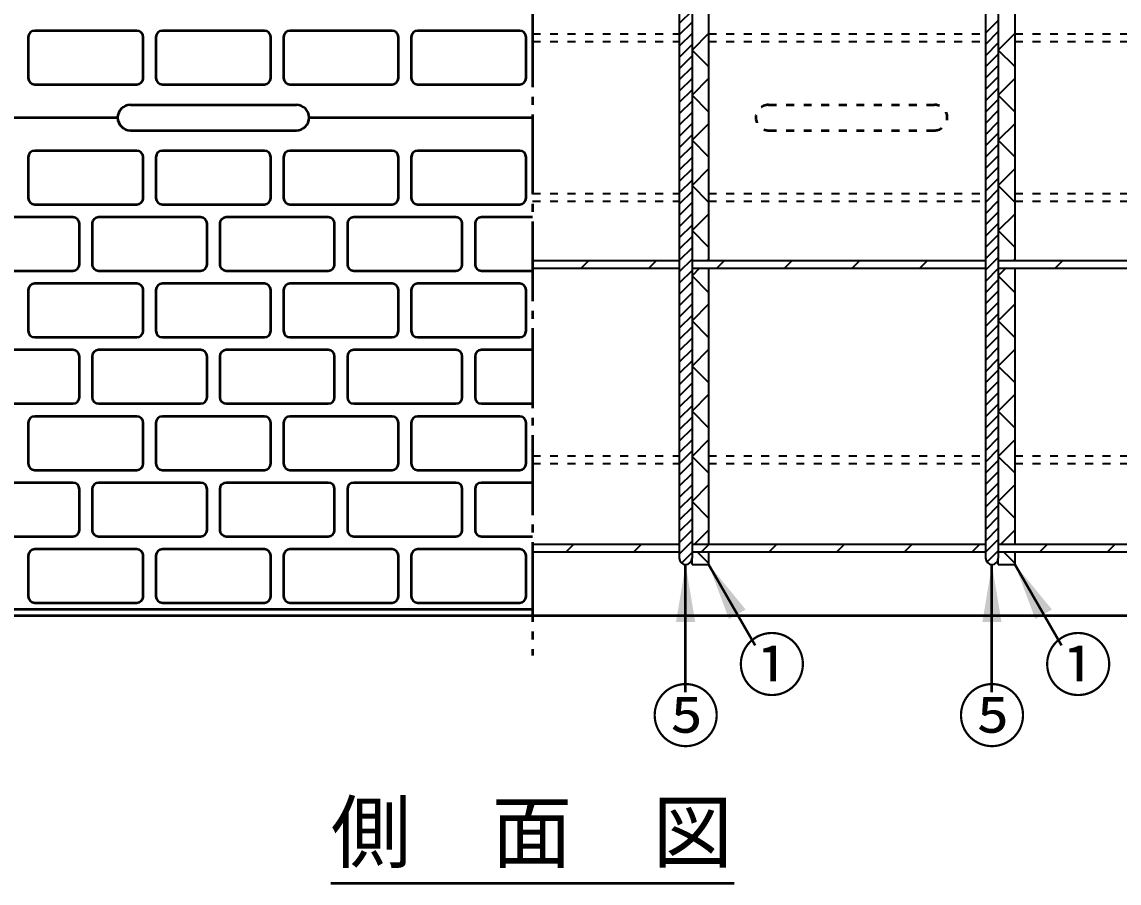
# Model space of a CAD drawing. Units: millimetres, scale not verified. Extents: x 100 to 4105, y 100 to 2870.
# Drawn here: x 2828 to 3515, y 1753 to 2292 of the extents above; entities that cross this region are included whole.
import ezdxf
from ezdxf.enums import TextEntityAlignment as Align

# ---------------------------------------------------------------- set-up
doc = ezdxf.new("R2010")
doc.units = ezdxf.units.MM
doc.header["$LTSCALE"] = 5
doc.linetypes.add('USER1', pattern=[13.4, 10, -1.2, 1, -1.2])
doc.linetypes.add('USER2', pattern=[2.2, 1, -1.2])
doc.layers.add('V-nasSTD', color=7, linetype='Continuous', lineweight=50)
doc.styles.add('ＭＳ ゴシック', font='')
doc.styles.get('ＭＳ ゴシック').set_extended_font_data('MS Gothic')

msp = doc.modelspace()

# ---------------------------------------------------------------- hatches: boundary and pattern name
at = {"layer": 'V-nasSTD'}
for points in [[(3249.677, 1916.267), (3243.677, 1952.267), (3237.677, 1916.267)], [(3281.273, 1924.09), (3258.077, 1952.267), (3270.881, 1918.09)], [(3441.677, 1916.267), (3435.677, 1952.267), (3429.677, 1916.267)], [(3473.273, 1924.09), (3450.077, 1952.267), (3462.881, 1918.09)]]:
    msp.add_hatch(color=256, dxfattribs=at).paths.add_polyline_path(points)

# ---------------------------------------------------------------- linework, layer by layer
at = {"layer": 'V-nasSTD', "linetype": 'USER1'}
msp.add_line((3147.677, 2569.267), (3147.677, 1895.267), dxfattribs=at)
at = {"layer": 'V-nasSTD', "lineweight": 35}
for p, q in [((3239.677, 2508.267), (3239.677, 1956.267)), ((3247.677, 2508.267), (3247.677, 1956.267)), ((3431.677, 2508.267), (3431.677, 1956.267)), ((3439.677, 2508.267), (3439.677, 1956.267)), ((3258.077, 2321.867), (3258.077, 2142.667)), ((3450.077, 2321.867), (3450.077, 2142.667)), ((3247.677, 2299.181), (3239.677, 2291.181)), ((3247.677, 2292.109), (3239.677, 2284.109)), ((3439.677, 2293.191), (3431.677, 2285.191)), ((3247.677, 2285.038), (3239.677, 2277.038)), ((3258.077, 2284.994), (3247.677, 2274.594)), ((3439.677, 2286.12), (3431.677, 2278.12)), ((3450.077, 2284.994), (3439.677, 2274.594)), ((3247.677, 2277.967), (3239.677, 2269.967)), ((3439.677, 2279.048), (3431.677, 2271.048)), ((3247.677, 2270.896), (3239.677, 2262.896)), ((3258.077, 2264.194), (3247.677, 2274.594)), ((3439.677, 2271.977), (3431.677, 2263.977)), ((3450.077, 2264.194), (3439.677, 2274.594)), ((3247.677, 2263.825), (3239.677, 2255.825)), ((3439.677, 2264.906), (3431.677, 2256.906)), ((3247.677, 2256.754), (3239.677, 2248.754)), ((3258.077, 2256.71), (3247.677, 2246.31)), ((3439.677, 2257.835), (3431.677, 2249.835)), ((3450.077, 2256.71), (3439.677, 2246.31)), ((3247.677, 2249.683), (3239.677, 2241.683)), ((3439.677, 2250.764), (3431.677, 2242.764)), ((3247.677, 2242.612), (3239.677, 2234.612)), ((3258.077, 2235.91), (3247.677, 2246.31)), ((3439.677, 2243.693), (3431.677, 2235.693)), ((3450.077, 2235.91), (3439.677, 2246.31)), ((3247.677, 2235.541), (3239.677, 2227.541)), ((3439.677, 2236.622), (3431.677, 2228.622)), ((3247.677, 2228.47), (3239.677, 2220.47)), ((3258.077, 2228.426), (3247.677, 2218.026)), ((3439.677, 2229.551), (3431.677, 2221.551)), ((3450.077, 2228.426), (3439.677, 2218.026)), ((3247.677, 2221.399), (3239.677, 2213.399)), ((3439.677, 2222.48), (3431.677, 2214.48)), ((3247.677, 2214.328), (3239.677, 2206.328)), ((3258.077, 2207.626), (3247.677, 2218.026)), ((3439.677, 2215.409), (3431.677, 2207.409)), ((3450.077, 2207.626), (3439.677, 2218.026)), ((3439.677, 2208.338), (3431.677, 2200.338)), ((3247.677, 2207.257), (3239.677, 2199.257)), ((3439.677, 2201.267), (3431.677, 2193.267)), ((3247.677, 2200.186), (3239.677, 2192.186)), ((3258.077, 2200.142), (3247.677, 2189.742)), ((3439.677, 2194.196), (3431.677, 2186.196)), ((3450.077, 2200.142), (3439.677, 2189.742)), ((3247.677, 2193.115), (3239.677, 2185.115)), ((3258.077, 2179.342), (3247.677, 2189.742)), ((3439.677, 2187.125), (3431.677, 2179.125)), ((3450.077, 2179.342), (3439.677, 2189.742)), ((3247.677, 2186.043), (3239.677, 2178.043)), ((3439.677, 2180.054), (3431.677, 2172.054)), ((3247.677, 2178.972), (3239.677, 2170.972)), ((3247.677, 2171.901), (3239.677, 2163.901)), ((3258.077, 2171.857), (3247.677, 2161.457)), ((3439.677, 2172.982), (3431.677, 2164.982)), ((3450.077, 2171.857), (3439.677, 2161.457)), ((3247.677, 2164.83), (3239.677, 2156.83)), ((3258.077, 2151.057), (3247.677, 2161.457)), ((3439.677, 2165.911), (3431.677, 2157.911)), ((3450.077, 2151.057), (3439.677, 2161.457)), ((3247.677, 2157.759), (3239.677, 2149.759)), ((3439.677, 2158.84), (3431.677, 2150.84)), ((3247.677, 2150.688), (3239.677, 2142.688)), ((3439.677, 2151.769), (3431.677, 2143.769)), ((3147.677, 2142.667), (3239.677, 2142.667)), ((3178.288, 2137.867), (3183.088, 2142.667)), ((3220.714, 2137.867), (3225.514, 2142.667)), ((3247.677, 2143.617), (3239.677, 2135.617)), ((3247.677, 2142.667), (3431.677, 2142.667)), ((3257.171, 2142.667), (3258.077, 2143.573)), ((3263.14, 2137.867), (3267.94, 2142.667)), ((3305.567, 2137.867), (3310.367, 2142.667)), ((3347.993, 2137.867), (3352.793, 2142.667)), ((3390.42, 2137.867), (3395.22, 2142.667)), ((3439.677, 2144.698), (3431.677, 2136.698)), ((3439.677, 2142.667), (3623.677, 2142.667)), ((3449.171, 2142.667), (3450.077, 2143.573)), ((3475.272, 2137.867), (3480.072, 2142.667)), ((3147.677, 2137.867), (3239.677, 2137.867)), ((3247.677, 2136.546), (3239.677, 2128.546)), ((3247.677, 2137.867), (3431.677, 2137.867)), ((3252.371, 2137.867), (3247.677, 2133.173)), ((3258.077, 2122.773), (3247.677, 2133.173)), ((3258.077, 2137.867), (3258.077, 1965.067)), ((3439.677, 2137.627), (3431.677, 2129.627)), ((3439.677, 2137.867), (3623.677, 2137.867)), ((3444.371, 2137.867), (3439.677, 2133.173)), ((3450.077, 2122.773), (3439.677, 2133.173)), ((3450.077, 2137.867), (3450.077, 1965.067)), ((3247.677, 2129.475), (3239.677, 2121.475)), ((3439.677, 2130.556), (3431.677, 2122.556)), ((3247.677, 2122.404), (3239.677, 2114.404)), ((3439.677, 2123.485), (3431.677, 2115.485)), ((3247.677, 2115.333), (3239.677, 2107.333)), ((3258.077, 2115.289), (3247.677, 2104.889)), ((3439.677, 2116.414), (3431.677, 2108.414)), ((3450.077, 2115.289), (3439.677, 2104.889)), ((3247.677, 2108.262), (3239.677, 2100.262)), ((3258.077, 2094.489), (3247.677, 2104.889)), ((3439.677, 2109.343), (3431.677, 2101.343)), ((3450.077, 2094.489), (3439.677, 2104.889)), ((3247.677, 2101.191), (3239.677, 2093.191)), ((3439.677, 2102.272), (3431.677, 2094.272)), ((3247.677, 2094.12), (3239.677, 2086.12)), ((3439.677, 2095.201), (3431.677, 2087.201)), ((3247.677, 2087.048), (3239.677, 2079.048)), ((3258.077, 2087.004), (3247.677, 2076.604)), ((3439.677, 2088.13), (3431.677, 2080.13)), ((3450.077, 2087.004), (3439.677, 2076.604)), ((3247.677, 2079.977), (3239.677, 2071.977)), ((3439.677, 2081.059), (3431.677, 2073.059)), ((3247.677, 2072.906), (3239.677, 2064.906)), ((3258.077, 2066.204), (3247.677, 2076.604)), ((3439.677, 2073.988), (3431.677, 2065.988)), ((3450.077, 2066.204), (3439.677, 2076.604)), ((3247.677, 2065.835), (3239.677, 2057.835)), ((3439.677, 2066.916), (3431.677, 2058.916)), ((3247.677, 2058.764), (3239.677, 2050.764)), ((3258.077, 2058.72), (3247.677, 2048.32)), ((3439.677, 2059.845), (3431.677, 2051.845)), ((3450.077, 2058.72), (3439.677, 2048.32)), ((3247.677, 2051.693), (3239.677, 2043.693)), ((3439.677, 2052.774), (3431.677, 2044.774)), ((3247.677, 2044.622), (3239.677, 2036.622)), ((3258.077, 2037.92), (3247.677, 2048.32)), ((3439.677, 2045.703), (3431.677, 2037.703)), ((3450.077, 2037.92), (3439.677, 2048.32)), ((3247.677, 2037.551), (3239.677, 2029.551)), ((3439.677, 2038.632), (3431.677, 2030.632)), ((3247.677, 2030.48), (3239.677, 2022.48)), ((3258.077, 2030.436), (3247.677, 2020.036)), ((3439.677, 2031.561), (3431.677, 2023.561)), ((3450.077, 2030.436), (3439.677, 2020.036)), ((3247.677, 2023.409), (3239.677, 2015.409)), ((3439.677, 2024.49), (3431.677, 2016.49)), ((3247.677, 2016.338), (3239.677, 2008.338)), ((3258.077, 2009.636), (3247.677, 2020.036)), ((3439.677, 2017.419), (3431.677, 2009.419)), ((3450.077, 2009.636), (3439.677, 2020.036)), ((3247.677, 2009.267), (3239.677, 2001.267)), ((3439.677, 2010.348), (3431.677, 2002.348)), ((3247.677, 2002.196), (3239.677, 1994.196)), ((3258.077, 2002.152), (3247.677, 1991.752)), ((3439.677, 2003.277), (3431.677, 1995.277)), ((3450.077, 2002.152), (3439.677, 1991.752)), ((3247.677, 1995.125), (3239.677, 1987.125)), ((3439.677, 1996.206), (3431.677, 1988.206)), ((3247.677, 1988.054), (3239.677, 1980.054)), ((3258.077, 1981.352), (3247.677, 1991.752)), ((3439.677, 1989.135), (3431.677, 1981.135)), ((3450.077, 1981.352), (3439.677, 1991.752)), ((3247.677, 1980.982), (3239.677, 1972.982)), ((3439.677, 1982.064), (3431.677, 1974.064)), ((3247.677, 1973.911), (3239.677, 1965.911)), ((3258.077, 1973.867), (3249.277, 1965.067)), ((3439.677, 1974.993), (3431.677, 1966.993)), ((3450.077, 1973.867), (3441.277, 1965.067)), ((3247.677, 1966.84), (3239.677, 1958.84)), ((3439.677, 1967.921), (3431.677, 1959.921)), ((3147.677, 1965.067), (3239.677, 1965.067)), ((3147.677, 1960.267), (3239.677, 1960.267)), ((3168.793, 1960.267), (3173.593, 1965.067)), ((3211.22, 1960.267), (3216.02, 1965.067)), ((3247.677, 1965.067), (3431.677, 1965.067)), ((3247.677, 1960.267), (3431.677, 1960.267)), ((3258.077, 1953.067), (3250.877, 1960.267)), ((3258.446, 1965.067), (3253.646, 1960.267)), ((3258.077, 1960.267), (3258.077, 1952.267)), ((3296.072, 1960.267), (3300.872, 1965.067)), ((3338.499, 1960.267), (3343.299, 1965.067)), ((3380.925, 1960.267), (3385.725, 1965.067)), ((3423.352, 1960.267), (3428.152, 1965.067)), ((3439.677, 1960.85), (3432.572, 1953.746)), ((3439.677, 1965.067), (3623.677, 1965.067)), ((3439.677, 1960.267), (3623.677, 1960.267)), ((3450.077, 1953.067), (3442.877, 1960.267)), ((3450.077, 1960.267), (3450.077, 1952.267)), ((3465.778, 1960.267), (3470.578, 1965.067)), ((3508.204, 1960.267), (3513.004, 1965.067)), ((3247.677, 1959.769), (3241.108, 1953.201)), ((3247.677, 1952.267), (3247.677, 1956.267)), ((3439.677, 1952.267), (3439.677, 1956.267)), ((3247.677, 1952.267), (3258.077, 1952.267)), ((3439.677, 1952.267), (3450.077, 1952.267))]:
    msp.add_line(p, q, dxfattribs=at)
at = {"layer": 'V-nasSTD'}
for p, q in [((2899.677, 2286.667), (2835.677, 2286.667)), ((2979.677, 2286.667), (2915.677, 2286.667)), ((3059.677, 2286.667), (2995.677, 2286.667)), ((3139.677, 2286.667), (3075.677, 2286.667)), ((2831.677, 2282.667), (2831.677, 2257.067)), ((2903.677, 2257.067), (2903.677, 2282.667)), ((2911.677, 2282.667), (2911.677, 2257.067)), ((2983.677, 2257.067), (2983.677, 2282.667)), ((2991.677, 2282.667), (2991.677, 2257.067)), ((3063.677, 2257.067), (3063.677, 2282.667)), ((3071.677, 2282.667), (3071.677, 2257.067)), ((3143.677, 2257.067), (3143.677, 2282.667)), ((2835.677, 2253.067), (2899.677, 2253.067)), ((2915.677, 2253.067), (2979.677, 2253.067)), ((2995.677, 2253.067), (3059.677, 2253.067)), ((3075.677, 2253.067), (3139.677, 2253.067)), ((2895.677, 2240.267), (2999.677, 2240.267)), ((2607.677, 2232.267), (2887.677, 2232.267)), ((3007.677, 2232.267), (3147.677, 2232.267)), ((2895.677, 2224.267), (2999.677, 2224.267)), ((2831.677, 2207.467), (2831.677, 2181.867)), ((2899.677, 2211.467), (2835.677, 2211.467)), ((2903.677, 2181.867), (2903.677, 2207.467)), ((2911.677, 2207.467), (2911.677, 2181.867)), ((2979.677, 2211.467), (2915.677, 2211.467)), ((2983.677, 2181.867), (2983.677, 2207.467)), ((2991.677, 2207.467), (2991.677, 2181.867)), ((3059.677, 2211.467), (2995.677, 2211.467)), ((3063.677, 2181.867), (3063.677, 2207.467)), ((3071.677, 2207.467), (3071.677, 2181.867)), ((3139.677, 2211.467), (3075.677, 2211.467)), ((3143.677, 2181.867), (3143.677, 2207.467)), ((2835.677, 2177.867), (2899.677, 2177.867)), ((2915.677, 2177.867), (2979.677, 2177.867)), ((2995.677, 2177.867), (3059.677, 2177.867)), ((3075.677, 2177.867), (3139.677, 2177.867)), ((2859.677, 2169.867), (2795.677, 2169.867)), ((2939.677, 2169.867), (2875.677, 2169.867)), ((3019.677, 2169.867), (2955.677, 2169.867)), ((3099.677, 2169.867), (3035.677, 2169.867)), ((3147.677, 2169.867), (3115.677, 2169.867)), ((2863.677, 2140.267), (2863.677, 2165.867)), ((2871.677, 2165.867), (2871.677, 2140.267)), ((2943.677, 2140.267), (2943.677, 2165.867)), ((2951.677, 2165.867), (2951.677, 2140.267)), ((3023.677, 2140.267), (3023.677, 2165.867)), ((3031.677, 2165.867), (3031.677, 2140.267)), ((3103.677, 2140.267), (3103.677, 2165.867)), ((3111.677, 2165.867), (3111.677, 2140.267)), ((2795.677, 2136.267), (2859.677, 2136.267)), ((2875.677, 2136.267), (2939.677, 2136.267)), ((2955.677, 2136.267), (3019.677, 2136.267)), ((3035.677, 2136.267), (3099.677, 2136.267)), ((3115.677, 2136.267), (3147.677, 2136.267)), ((2899.677, 2128.267), (2835.677, 2128.267)), ((2979.677, 2128.267), (2915.677, 2128.267)), ((3059.677, 2128.267), (2995.677, 2128.267)), ((3139.677, 2128.267), (3075.677, 2128.267)), ((2831.677, 2124.267), (2831.677, 2098.667)), ((2903.677, 2098.667), (2903.677, 2124.267)), ((2911.677, 2124.267), (2911.677, 2098.667)), ((2983.677, 2098.667), (2983.677, 2124.267)), ((2991.677, 2124.267), (2991.677, 2098.667)), ((3063.677, 2098.667), (3063.677, 2124.267)), ((3071.677, 2124.267), (3071.677, 2098.667)), ((3143.677, 2098.667), (3143.677, 2124.267)), ((2835.677, 2094.667), (2899.677, 2094.667)), ((2915.677, 2094.667), (2979.677, 2094.667)), ((2995.677, 2094.667), (3059.677, 2094.667)), ((3075.677, 2094.667), (3139.677, 2094.667)), ((2859.677, 2086.667), (2795.677, 2086.667)), ((2939.677, 2086.667), (2875.677, 2086.667)), ((3019.677, 2086.667), (2955.677, 2086.667)), ((3099.677, 2086.667), (3035.677, 2086.667)), ((3147.677, 2086.667), (3115.677, 2086.667)), ((2863.677, 2057.067), (2863.677, 2082.667)), ((2871.677, 2082.667), (2871.677, 2057.067)), ((2943.677, 2057.067), (2943.677, 2082.667)), ((2951.677, 2082.667), (2951.677, 2057.067)), ((3023.677, 2057.067), (3023.677, 2082.667)), ((3031.677, 2082.667), (3031.677, 2057.067)), ((3103.677, 2057.067), (3103.677, 2082.667)), ((3111.677, 2082.667), (3111.677, 2057.067)), ((2795.677, 2053.067), (2859.677, 2053.067)), ((2875.677, 2053.067), (2939.677, 2053.067)), ((2955.677, 2053.067), (3019.677, 2053.067)), ((3035.677, 2053.067), (3099.677, 2053.067)), ((3115.677, 2053.067), (3147.677, 2053.067)), ((2899.677, 2045.067), (2835.677, 2045.067)), ((2979.677, 2045.067), (2915.677, 2045.067)), ((3059.677, 2045.067), (2995.677, 2045.067)), ((3139.677, 2045.067), (3075.677, 2045.067)), ((2831.677, 2041.067), (2831.677, 2015.467)), ((2903.677, 2015.467), (2903.677, 2041.067)), ((2911.677, 2041.067), (2911.677, 2015.467)), ((2983.677, 2015.467), (2983.677, 2041.067)), ((2991.677, 2041.067), (2991.677, 2015.467)), ((3063.677, 2015.467), (3063.677, 2041.067)), ((3071.677, 2041.067), (3071.677, 2015.467)), ((3143.677, 2015.467), (3143.677, 2041.067)), ((2835.677, 2011.467), (2899.677, 2011.467)), ((2915.677, 2011.467), (2979.677, 2011.467)), ((2995.677, 2011.467), (3059.677, 2011.467)), ((3075.677, 2011.467), (3139.677, 2011.467)), ((2859.677, 2003.467), (2795.677, 2003.467)), ((2939.677, 2003.467), (2875.677, 2003.467)), ((3019.677, 2003.467), (2955.677, 2003.467)), ((3099.677, 2003.467), (3035.677, 2003.467)), ((3147.677, 2003.467), (3115.677, 2003.467)), ((2863.677, 1973.867), (2863.677, 1999.467)), ((2871.677, 1999.467), (2871.677, 1973.867)), ((2943.677, 1973.867), (2943.677, 1999.467)), ((2951.677, 1999.467), (2951.677, 1973.867)), ((3023.677, 1973.867), (3023.677, 1999.467)), ((3031.677, 1999.467), (3031.677, 1973.867)), ((3103.677, 1973.867), (3103.677, 1999.467)), ((3111.677, 1999.467), (3111.677, 1973.867)), ((2795.677, 1969.867), (2859.677, 1969.867)), ((2875.677, 1969.867), (2939.677, 1969.867)), ((2955.677, 1969.867), (3019.677, 1969.867)), ((3035.677, 1969.867), (3099.677, 1969.867)), ((3115.677, 1969.867), (3147.677, 1969.867)), ((2899.677, 1961.867), (2835.677, 1961.867)), ((2979.677, 1961.867), (2915.677, 1961.867)), ((3059.677, 1961.867), (2995.677, 1961.867)), ((3139.677, 1961.867), (3075.677, 1961.867)), ((2831.677, 1957.867), (2831.677, 1932.267)), ((2903.677, 1932.267), (2903.677, 1957.867)), ((2911.677, 1957.867), (2911.677, 1932.267)), ((2983.677, 1932.267), (2983.677, 1957.867)), ((2991.677, 1957.867), (2991.677, 1932.267)), ((3063.677, 1932.267), (3063.677, 1957.867)), ((3071.677, 1957.867), (3071.677, 1932.267)), ((3143.677, 1932.267), (3143.677, 1957.867)), ((3243.677, 1872.317), (3243.677, 1952.267)), ((3287.367, 1901.536), (3258.077, 1952.267)), ((3435.677, 1872.317), (3435.677, 1952.267)), ((3479.367, 1901.536), (3450.077, 1952.267)), ((2835.677, 1928.267), (2899.677, 1928.267)), ((2915.677, 1928.267), (2979.677, 1928.267)), ((2995.677, 1928.267), (3059.677, 1928.267)), ((3075.677, 1928.267), (3139.677, 1928.267)), ((2347.677, 1920.267), (3947.677, 1920.267)), ((2354.077, 1924.267), (3147.677, 1924.267)), ((3021.274, 1752.702), (3274.08, 1752.702))]:
    msp.add_line(p, q, dxfattribs=at)
at = {"layer": 'V-nasSTD', "linetype": 'USER2', "lineweight": 35}
for p, q in [((3147.677, 2284.667), (3239.677, 2284.667)), ((3258.077, 2284.667), (3431.677, 2284.667)), ((3450.077, 2284.667), (3623.677, 2284.667)), ((3147.677, 2279.867), (3239.677, 2279.867)), ((3258.077, 2279.867), (3431.677, 2279.867)), ((3450.077, 2279.867), (3623.677, 2279.867)), ((3147.677, 2184.667), (3239.677, 2184.667)), ((3258.077, 2184.667), (3431.677, 2184.667)), ((3450.077, 2184.667), (3623.677, 2184.667)), ((3147.677, 2179.867), (3239.677, 2179.867)), ((3258.077, 2179.867), (3431.677, 2179.867)), ((3450.077, 2179.867), (3623.677, 2179.867)), ((3147.677, 2020.283), (3239.677, 2020.283)), ((3147.677, 2015.483), (3239.677, 2015.483)), ((3258.077, 2020.283), (3431.677, 2020.283)), ((3258.077, 2015.483), (3431.677, 2015.483)), ((3450.077, 2020.283), (3623.677, 2020.283)), ((3450.077, 2015.483), (3623.677, 2015.483))]:
    msp.add_line(p, q, dxfattribs=at)
at = {"layer": 'V-nasSTD', "linetype": 'USER2'}
for p, q in [((3295.677, 2240.267), (3399.677, 2240.267)), ((3295.677, 2224.267), (3399.677, 2224.267))]:
    msp.add_line(p, q, dxfattribs=at)
at = {"layer": 'V-nasSTD'}
for centre, radius, start, end in [((2835.677, 2282.667), 4, 90, 180), ((2899.677, 2282.667), 4, 0, 90), ((2915.677, 2282.667), 4, 90, 180), ((2979.677, 2282.667), 4, 0, 90), ((2995.677, 2282.667), 4, 90, 180), ((3059.677, 2282.667), 4, 0, 90), ((3075.677, 2282.667), 4, 90, 180), ((3139.677, 2282.667), 4, 0, 90), ((2835.677, 2257.067), 4, 180, 270), ((2899.677, 2257.067), 4, 270, 0), ((2915.677, 2257.067), 4, 180, 270), ((2979.677, 2257.067), 4, 270, 0), ((2995.677, 2257.067), 4, 180, 270), ((3059.677, 2257.067), 4, 270, 0), ((3075.677, 2257.067), 4, 180, 270), ((3139.677, 2257.067), 4, 270, 0), ((2895.677, 2232.267), 8, 90, 270), ((2999.677, 2232.267), 8, 270, 90), ((2835.677, 2207.467), 4, 90, 180), ((2899.677, 2207.467), 4, 0, 90), ((2915.677, 2207.467), 4, 90, 180), ((2979.677, 2207.467), 4, 0, 90), ((2995.677, 2207.467), 4, 90, 180), ((3059.677, 2207.467), 4, 0, 90), ((3075.677, 2207.467), 4, 90, 180), ((3139.677, 2207.467), 4, 0, 90), ((2835.677, 2181.867), 4, 180, 270), ((2899.677, 2181.867), 4, 270, 0), ((2915.677, 2181.867), 4, 180, 270), ((2979.677, 2181.867), 4, 270, 0), ((2995.677, 2181.867), 4, 180, 270), ((3059.677, 2181.867), 4, 270, 0), ((3075.677, 2181.867), 4, 180, 270), ((3139.677, 2181.867), 4, 270, 0), ((2859.677, 2165.867), 4, 0, 90), ((2875.677, 2165.867), 4, 90, 180), ((2939.677, 2165.867), 4, 0, 90), ((2955.677, 2165.867), 4, 90, 180), ((3019.677, 2165.867), 4, 0, 90), ((3035.677, 2165.867), 4, 90, 180), ((3099.677, 2165.867), 4, 0, 90), ((3115.677, 2165.867), 4, 90, 180), ((2859.677, 2140.267), 4, 270, 0), ((2875.677, 2140.267), 4, 180, 270), ((2939.677, 2140.267), 4, 270, 0), ((2955.677, 2140.267), 4, 180, 270), ((3019.677, 2140.267), 4, 270, 0), ((3035.677, 2140.267), 4, 180, 270), ((3099.677, 2140.267), 4, 270, 0), ((3115.677, 2140.267), 4, 180, 270), ((2835.677, 2124.267), 4, 90, 180), ((2899.677, 2124.267), 4, 0, 90), ((2915.677, 2124.267), 4, 90, 180), ((2979.677, 2124.267), 4, 0, 90), ((2995.677, 2124.267), 4, 90, 180), ((3059.677, 2124.267), 4, 0, 90), ((3075.677, 2124.267), 4, 90, 180), ((3139.677, 2124.267), 4, 0, 90), ((2835.677, 2098.667), 4, 180, 270), ((2899.677, 2098.667), 4, 270, 0), ((2915.677, 2098.667), 4, 180, 270), ((2979.677, 2098.667), 4, 270, 0), ((2995.677, 2098.667), 4, 180, 270), ((3059.677, 2098.667), 4, 270, 0), ((3075.677, 2098.667), 4, 180, 270), ((3139.677, 2098.667), 4, 270, 0), ((2859.677, 2082.667), 4, 0, 90), ((2875.677, 2082.667), 4, 90, 180), ((2939.677, 2082.667), 4, 0, 90), ((2955.677, 2082.667), 4, 90, 180), ((3019.677, 2082.667), 4, 0, 90), ((3035.677, 2082.667), 4, 90, 180), ((3099.677, 2082.667), 4, 0, 90), ((3115.677, 2082.667), 4, 90, 180), ((2859.677, 2057.067), 4, 270, 0), ((2875.677, 2057.067), 4, 180, 270), ((2939.677, 2057.067), 4, 270, 0), ((2955.677, 2057.067), 4, 180, 270), ((3019.677, 2057.067), 4, 270, 0), ((3035.677, 2057.067), 4, 180, 270), ((3099.677, 2057.067), 4, 270, 0), ((3115.677, 2057.067), 4, 180, 270), ((2835.677, 2041.067), 4, 90, 180), ((2899.677, 2041.067), 4, 0, 90), ((2915.677, 2041.067), 4, 90, 180), ((2979.677, 2041.067), 4, 0, 90), ((2995.677, 2041.067), 4, 90, 180), ((3059.677, 2041.067), 4, 0, 90), ((3075.677, 2041.067), 4, 90, 180), ((3139.677, 2041.067), 4, 0, 90), ((2835.677, 2015.467), 4, 180, 270), ((2899.677, 2015.467), 4, 270, 0), ((2915.677, 2015.467), 4, 180, 270), ((2979.677, 2015.467), 4, 270, 0), ((2995.677, 2015.467), 4, 180, 270), ((3059.677, 2015.467), 4, 270, 0), ((3075.677, 2015.467), 4, 180, 270), ((3139.677, 2015.467), 4, 270, 0), ((2859.677, 1999.467), 4, 0, 90), ((2875.677, 1999.467), 4, 90, 180), ((2939.677, 1999.467), 4, 0, 90), ((2955.677, 1999.467), 4, 90, 180), ((3019.677, 1999.467), 4, 0, 90), ((3035.677, 1999.467), 4, 90, 180), ((3099.677, 1999.467), 4, 0, 90), ((3115.677, 1999.467), 4, 90, 180), ((2859.677, 1973.867), 4, 270, 0), ((2875.677, 1973.867), 4, 180, 270), ((2939.677, 1973.867), 4, 270, 0), ((2955.677, 1973.867), 4, 180, 270), ((3019.677, 1973.867), 4, 270, 0), ((3035.677, 1973.867), 4, 180, 270), ((3099.677, 1973.867), 4, 270, 0), ((3115.677, 1973.867), 4, 180, 270), ((2835.677, 1957.867), 4, 90, 180), ((2899.677, 1957.867), 4, 0, 90), ((2915.677, 1957.867), 4, 90, 180), ((2979.677, 1957.867), 4, 0, 90), ((2995.677, 1957.867), 4, 90, 180), ((3059.677, 1957.867), 4, 0, 90), ((3075.677, 1957.867), 4, 90, 180), ((3139.677, 1957.867), 4, 0, 90), ((2835.677, 1932.267), 4, 180, 270), ((2899.677, 1932.267), 4, 270, 0), ((2915.677, 1932.267), 4, 180, 270), ((2979.677, 1932.267), 4, 270, 0), ((2995.677, 1932.267), 4, 180, 270), ((3059.677, 1932.267), 4, 270, 0), ((3075.677, 1932.267), 4, 180, 270), ((3139.677, 1932.267), 4, 270, 0)]:
    msp.add_arc(centre, radius, start, end, dxfattribs=at)
at = {"layer": 'V-nasSTD', "linetype": 'USER2'}
for centre, start, end in [((3295.677, 2232.267), 90, 270), ((3399.677, 2232.267), 270, 90)]:
    msp.add_arc(centre, 8, start, end, dxfattribs=at)
at = {"layer": 'V-nasSTD', "lineweight": 35}
for centre in [(3243.677, 1956.267), (3435.677, 1956.267)]:
    msp.add_arc(centre, 4, 180, 0, dxfattribs=at)

# ---------------------------------------------------------------- texts
at = {"layer": 'V-nasSTD', "style": 'ＭＳ ゴシック'}
for s, height, p in [('①', 31.67, (3276.13, 1905.186)), ('①', 31.67, (3468.13, 1905.186)), ('⑤', 31.67, (3222.113, 1873.167)), ('⑤', 31.67, (3414.113, 1873.167)), ('側\u3000面\u3000図', 36.95, (3021.274, 1803.102))]:
    msp.add_text(s, height=height, dxfattribs=at).set_placement(p, align=Align.TOP_LEFT)

doc.saveas('drawing.dxf')
